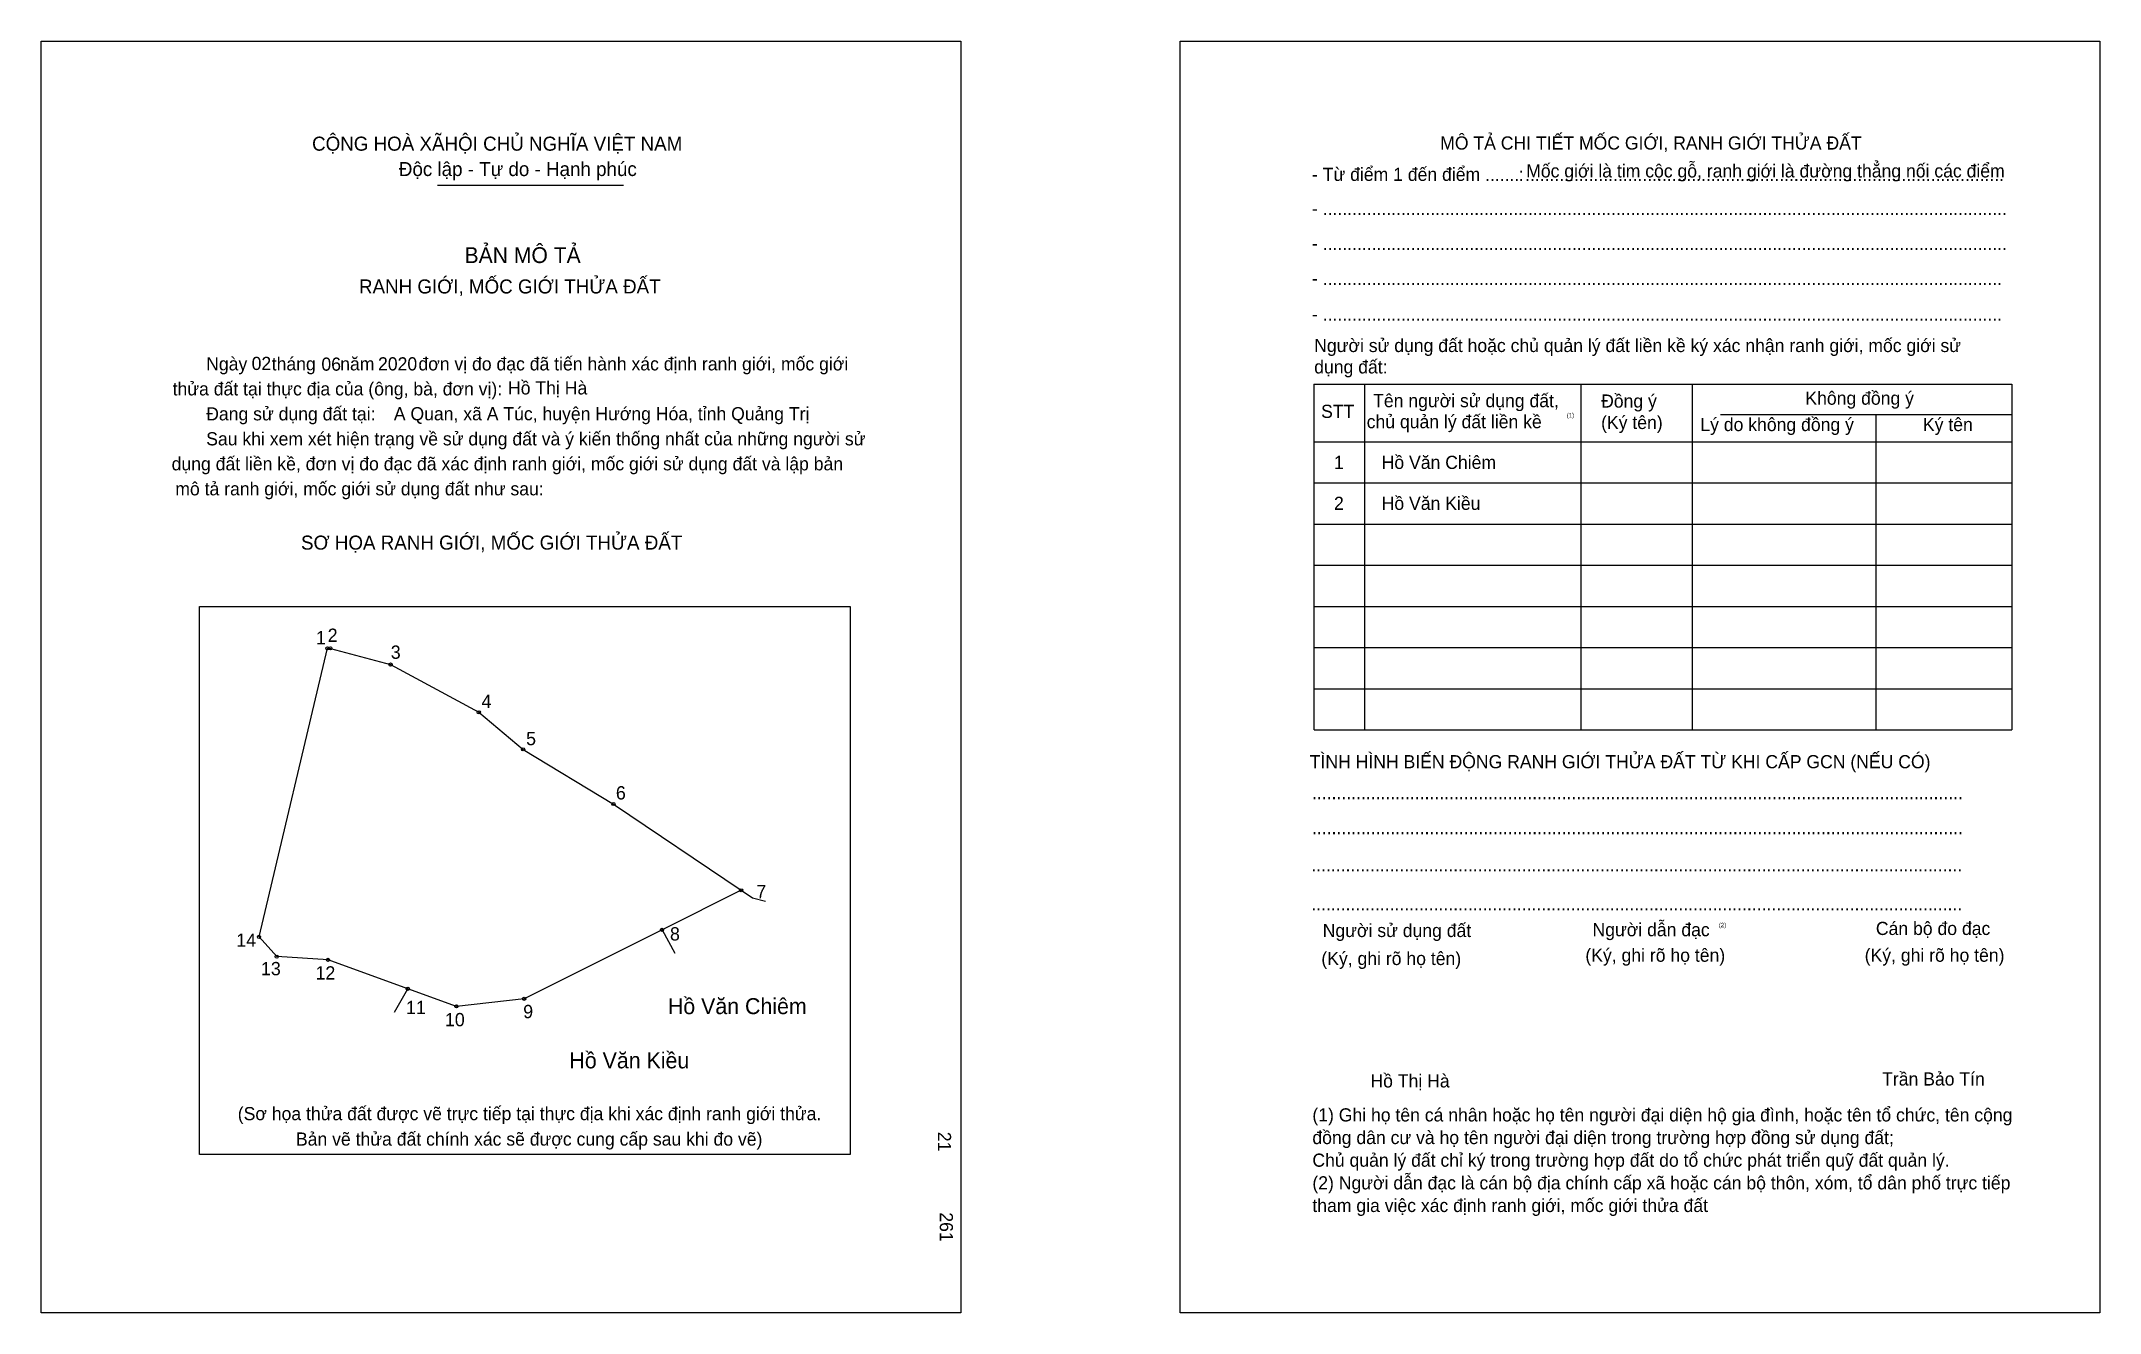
# Model space of a CAD drawing. Extents: x 547377 to 547942, y 1820913 to 1821262.
import ezdxf

# ---------------------------------------------------------------- set-up
doc = ezdxf.new("R2010")
doc.units = 0
for name, color, linetype in [('bmtKhungInTrang1', 7, 'Continuous'), ('bmtKhungInTrang2', 7, 'Continuous'), ('bmtNoiDung', 7, 'Continuous'), ('bmtTemplate', 7, 'Continuous'), ('CanhThua', 7, 'Continuous'), ('MocDinhThua', 7, 'Continuous'), ('RauThua', 7, 'Continuous'), ('SoHieuDinhThua', 7, 'Continuous'), ('TenChuLanCan', 7, 'Continuous')]:
    doc.layers.add(name, color=color, linetype=linetype)

msp = doc.modelspace()

# ---------------------------------------------------------------- linework, layer by layer
at = {"layer": 'bmtKhungInTrang1'}
msp.add_lwpolyline([(547377.19, 1821261.62), (547629.46, 1821261.62), (547629.46, 1820912.7), (547377.19, 1820912.7)], close=True, dxfattribs=at)
at = {"layer": 'bmtKhungInTrang2'}
msp.add_lwpolyline([(547689.62, 1821261.62), (547941.89, 1821261.62), (547941.89, 1820912.7), (547689.62, 1820912.7)], close=True, dxfattribs=at)
at = {"layer": 'bmtTemplate'}
for p, q in [((547485.9, 1821222.08), (547536.92, 1821222.08)), ((547740.23, 1821167.51), (547740.23, 1821072.65)), ((547799.57, 1821167.51), (547799.57, 1821072.65)), ((547830.1, 1821167.62), (547830.1, 1821072.65)), ((547917.74, 1821167.51), (547917.74, 1821072.65)), ((547837.85, 1821159.15), (547917.74, 1821159.15)), ((547726.39, 1821151.7), (547917.74, 1821151.7)), ((547726.39, 1821140.41), (547917.74, 1821140.41)), ((547726.39, 1821129.12), (547917.74, 1821129.12)), ((547726.39, 1821117.82), (547917.74, 1821117.82)), ((547726.39, 1821106.53), (547917.74, 1821106.53)), ((547726.39, 1821095.24), (547917.74, 1821095.24)), ((547726.39, 1821083.95), (547917.74, 1821083.95)), ((547726.39, 1821072.65), (547917.74, 1821072.65))]:
    msp.add_line(p, q, dxfattribs=at)
for points in [[(547726.27, 1821167.51), (547917.74, 1821167.51)], [(547726.27, 1821167.51), (547726.27, 1821072.65)], [(547880.49, 1821159.04), (547880.49, 1821072.65)]]:
    msp.add_lwpolyline(points, dxfattribs=at)
msp.add_lwpolyline([(547420.59, 1820956.16), (547420.59, 1821106.52), (547599.09, 1821106.52), (547599.09, 1820956.16)], close=True, dxfattribs=at)
at = {"layer": 'CanhThua'}
for p, q in [((547436.96, 1821015.85), (547455.69, 1821095.04)), ((547455.69, 1821095.04), (547456.52, 1821095.01)), ((547456.52, 1821095.01), (547473.04, 1821090.58)), ((547473.04, 1821090.58), (547497.23, 1821077.47)), ((547497.23, 1821077.47), (547509.4, 1821067.3)), ((547509.4, 1821067.3), (547534.18, 1821052.31)), ((547534.18, 1821052.31), (547569.2, 1821028.64)), ((547569.2, 1821028.64), (547547.5, 1821017.79)), ((547547.5, 1821017.79), (547509.68, 1820998.87)), ((547441.8, 1821010.44), (547436.96, 1821015.85)), ((547455.88, 1821009.55), (547441.8, 1821010.44)), ((547477.75, 1821001.62), (547455.88, 1821009.55)), ((547491.09, 1820996.78), (547477.75, 1821001.62)), ((547509.68, 1820998.87), (547491.09, 1820996.78))]:
    msp.add_line(p, q, dxfattribs=at)
at = {"layer": 'MocDinhThua'}
for centre in [(547455.69, 1821095.04), (547456.52, 1821095.01), (547473.04, 1821090.58), (547497.23, 1821077.47), (547509.4, 1821067.3), (547534.18, 1821052.31), (547569.2, 1821028.64), (547436.96, 1821015.85), (547547.5, 1821017.79), (547441.8, 1821010.44), (547455.88, 1821009.55), (547477.75, 1821001.62), (547509.68, 1820998.87), (547491.09, 1820996.78)]:
    msp.add_circle(centre, 0.438, dxfattribs=at)
at = {"layer": 'RauThua'}
for p, q in [((547569.2, 1821028.64), (547572.28, 1821026.56)), ((547572.28, 1821026.56), (547575.85, 1821025.7)), ((547547.5, 1821017.79), (547550.97, 1821011.36)), ((547474.09, 1820995.18), (547477.75, 1821001.62))]:
    msp.add_line(p, q, dxfattribs=at)

# ---------------------------------------------------------------- texts
at = {"layer": 'bmtNoiDung'}
for s, height, p in [('02', 3.61, (547434.92, 1821171.4)), ('06', 3.61, (547454.06, 1821171.2)), ('2020', 3.61, (547469.59, 1821171.28)), ('Hồ Thị Hà', 3.61, (547505.25, 1821164.68)), ('A Quan, xã A Túc, huyện Hướng Hóa, tỉnh Quảng Trị', 3.6095, (547473.93, 1821157.59)), ('1', 3.61, (547731.82, 1821144.25)), ('Hồ Văn Chiêm ', 3.6095, (547744.89, 1821144.25)), ('2', 3.61, (547731.82, 1821133.01)), ('Hồ Văn Kiều ', 3.6095, (547744.89, 1821133.01)), ('Hồ Thị Hà', 3.61, (547741.81, 1820974.54))]:
    msp.add_text(s, height=height, dxfattribs=at).set_placement(p)
for s, p in [('21', (547623.18, 1820962.37)), ('261', (547623.69, 1820940.28))]:
    msp.add_text(s, height=3.61, rotation=270, dxfattribs=at).set_placement(p)
at = {"layer": 'bmtTemplate'}
for s, height, p in [('CỘNG HOÀ XÃHỘI CHỦ NGHĨA VIỆT NAM', 3.8502, (547451.5, 1821231.57)), ('MÔ TẢ CHI TIẾT MỐC GIỚI, RANH GIỚI THỬA ĐẤT', 3.6082, (547760.95, 1821231.88)), ('Độc lập - Tự do - Hạnh phúc', 3.8502, (547475.31, 1821224.61)), ('- Từ điểm 1 đến điểm .......', 3.6082, (547725.78, 1821223.28)), (':', 3.61, (547782.47, 1821223.28)), ('Mốc giới là tim cộc gỗ, ranh giới là đường thẳng nối các điểm', 3.6082, (547784.54, 1821224.23)), ('..................................................................................................', 3.6082, (547784.24, 1821223.28)), ('- ............................................................................................................................................', 3.60815, (547725.78, 1821213.92)), ('BẢN MÔ TẢ', 4.331, (547493.33, 1821200.75)), ('- ............................................................................................................................................', 3.60815, (547725.78, 1821204.33)), ('RANH GIỚI, MỐC GIỚI THỬA ĐẤT', 3.8502, (547464.37, 1821192.39)), ('- ...........................................................................................................................................', 3.60815, (547725.78, 1821194.73)), ('- ...........................................................................................................................................', 3.60815, (547725.78, 1821184.9)), ('Người sử dụng đất hoặc chủ quản lý đất liền kề ký xác nhận ranh giới, mốc giới sử', 3.6082, (547726.39, 1821176.32)), ('Ngày     tháng     năm         đơn vị đo đạc đã tiến hành xác định ranh giới, mốc giới ', 3.6095, (547422.46, 1821171.28)), ('dụng đất:', 3.608, (547726.39, 1821170.45)), ('thửa đất tại thực địa của (ông, bà, đơn vị):', 3.6095, (547413.25, 1821164.42)), ('Tên người sử dụng đất,', 3.6082, (547742.56, 1821161.19)), ('Đồng ý', 3.608, (547805.09, 1821161.08)), ('Không đồng ý', 3.6082, (547861.12, 1821161.87)), ('Đang sử dụng đất tại:', 3.6095, (547422.46, 1821157.57)), ('STT', 3.608, (547728.28, 1821158.25)), ('chủ quản lý đất liền kề', 3.6082, (547740.79, 1821155.42)), ('(1)', 1.203, (547795.66, 1821158.38)), ('(Ký tên)', 3.608, (547805.09, 1821155.2)), ('Lý do không đồng ý', 3.6082, (547832.31, 1821154.64)), ('Ký tên', 3.608, (547893.37, 1821154.64)), ('Sau khi xem xét hiện trạng về sử dụng đất và ý kiến thống nhất của những người sử ', 3.6095, (547422.46, 1821150.71)), ('dụng đất liền kề, đơn vị đo đạc đã xác định ranh giới, mốc giới sử dụng đất và lập bản', 3.6095, (547412.98, 1821143.86)), ('mô tả ranh giới, mốc giới sử dụng đất như sau:', 3.6095, (547413.98, 1821137)), ('SƠ HỌA RANH GIỚI, MỐC GIỚI THỬA ĐẤT', 3.8502, (547448.46, 1821122.11)), ('TÌNH HÌNH BIẾN ĐỘNG RANH GIỚI THỬA ĐẤT TỪ KHI CẤP GCN (NẾU CÓ)', 3.6082, (547725.17, 1821062.12)), ('.....................................................................................................................................', 3.61356, (547725.78, 1821053.63)), ('.....................................................................................................................................', 3.61356, (547725.78, 1821044.03)), ('.....................................................................................................................................', 3.61356, (547725.59, 1821033.87)), ('.....................................................................................................................................', 3.61356, (547725.59, 1821023.14)), ('Người sử dụng đất', 3.6082, (547728.72, 1821015.81)), ('Người dẫn đạc', 3.6082, (547802.73, 1821016.03)), ('(2)', 1.203, (547837.38, 1821018.52)), ('Cán bộ đo đạc', 3.6082, (547880.46, 1821016.37)), ('(Ký, ghi rõ họ tên)', 3.6082, (547728.35, 1821008.13)), ('(Ký, ghi rõ họ tên)', 3.6082, (547800.77, 1821009.03)), ('(Ký, ghi rõ họ tên)', 3.6082, (547877.39, 1821009.03)), ('Trần Bảo Tín', 3.6082, (547882.18, 1820975.07)), ('(Sơ họa thửa đất được vẽ trực tiếp tại thực địa khi xác định ranh giới thửa.', 3.6095, (547431.12, 1820965.56)), ('(1) Ghi họ tên cá nhân hoặc họ tên người đại diện hộ gia đình, hoặc tên tổ chức, tên cộng', 3.6082, (547725.89, 1820965.21)), ('Bản vẽ thửa đất chính xác sẽ được cung cấp sau khi đo vẽ)', 3.6095, (547447.08, 1820958.58)), ('đồng dân cư và họ tên người đại diện trong trường hợp đồng sử dụng đất;', 3.6082, (547725.89, 1820959)), ('Chủ quản lý đất chỉ ký trong trường hợp đất do tổ chức phát triển quỹ đất quản lý.', 3.6082, (547725.89, 1820952.79)), ('(2) Người dẫn đạc là cán bộ địa chính cấp xã hoặc cán bộ thôn, xóm, tổ dân phố trực tiếp', 3.6082, (547725.89, 1820946.57)), ('tham gia việc xác định ranh giới, mốc giới thửa đất', 3.6082, (547725.89, 1820940.36))]:
    msp.add_text(s, height=height, dxfattribs=at).set_placement(p)
at = {"layer": 'SoHieuDinhThua'}
for s, height, p in [('1', 3.65, (547452.55, 1821096.13)), ('2', 3.65, (547455.79, 1821096.79)), ('3', 3.65, (547473.09, 1821092.15)), ('4', 3.65, (547497.98, 1821078.67)), ('5', 3.65, (547510.21, 1821068.45)), ('6', 3.65, (547534.84, 1821053.56)), ('7', 3.65, (547573.36, 1821026.46)), ('14', 3.649, (547430.71, 1821013.13)), ('8', 3.65, (547549.68, 1821014.86)), ('13', 3.649, (547437.49, 1821005.33)), ('12', 3.649, (547452.44, 1821004.15)), ('11', 3.649, (547477.27, 1820994.66)), ('10', 3.649, (547487.95, 1820991.33)), ('9', 3.65, (547509.42, 1820993.55))]:
    msp.add_text(s, height=height, dxfattribs=at).set_placement(p)
at = {"layer": 'TenChuLanCan'}
for s, p in [('Hồ Văn Chiêm', (547549.1, 1820994.66)), ('Hồ Văn Kiều', (547522.09, 1820979.78))]:
    msp.add_text(s, height=4.3792, dxfattribs=at).set_placement(p)

doc.saveas('drawing.dxf')
